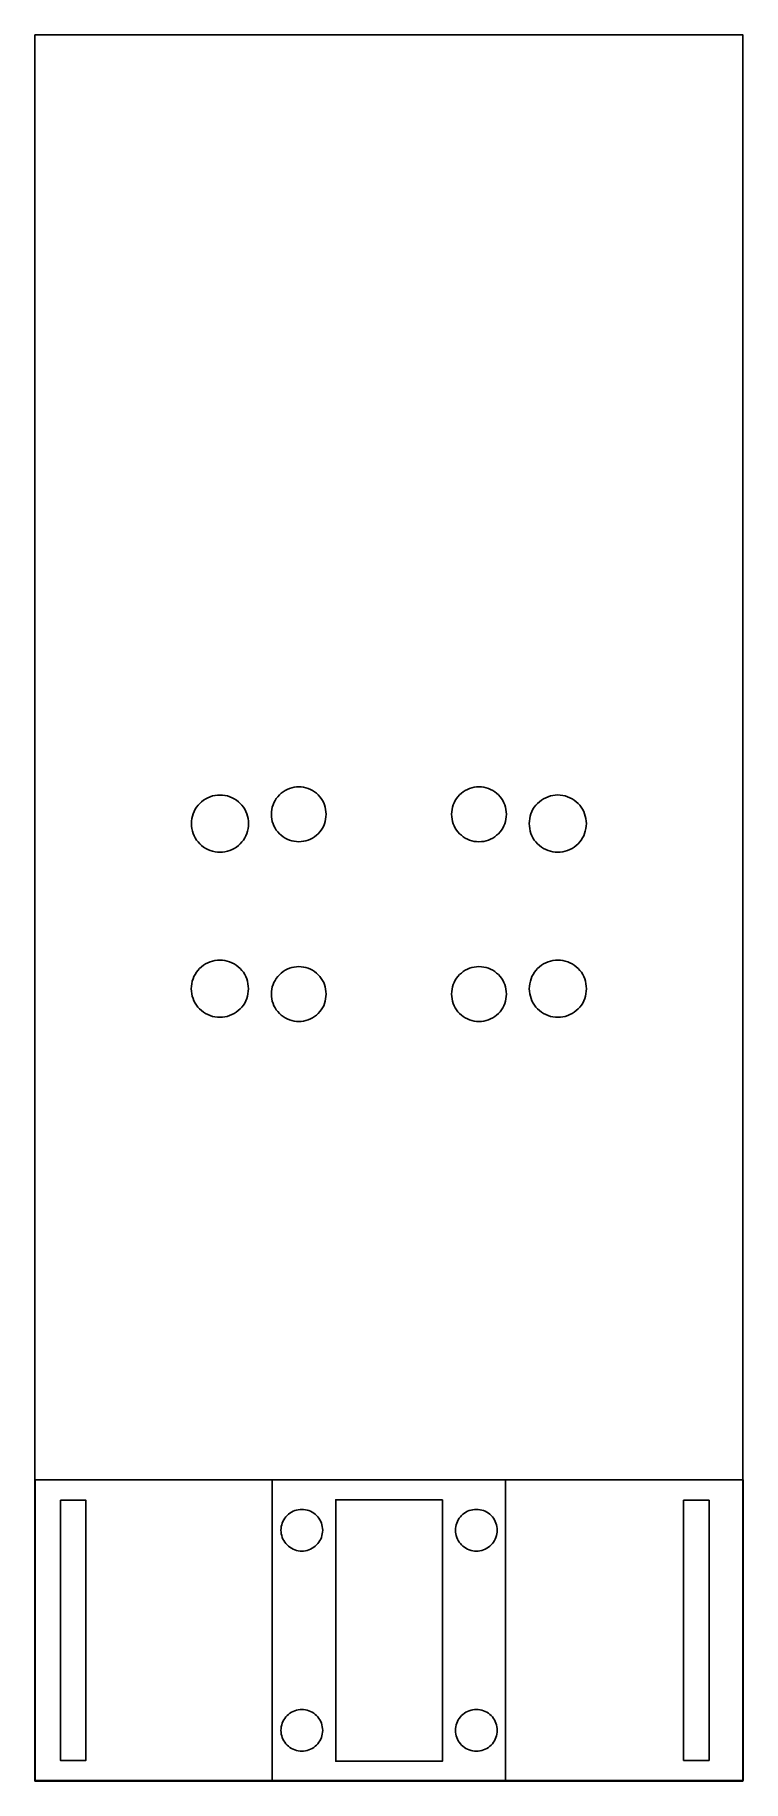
# Model space of a CAD drawing. Extents: x 9 to 87, y 120 to 312.
import ezdxf

# ---------------------------------------------------------------- set-up
doc = ezdxf.new("R2010")
doc.units = 0
doc.layers.get('0').update_dxf_attribs({"linetype": 'CONTINUOUS'})

msp = doc.modelspace()

# ---------------------------------------------------------------- linework, layer by layer
at = {"color": 7}
for points in [[(8.720902, 311.726548), (8.720902, 119.726548)], [(8.720902, 311.726548), (8.720902, 119.726548)], [(8.720902, 311.726548), (8.720902, 119.726548)], [(8.720902, 311.726548), (8.720902, 119.726548)], [(8.720902, 311.726548), (8.720902, 119.726548)], [(8.720902, 311.726548), (8.720902, 119.726548)], [(8.720902, 311.726548), (8.720902, 119.726548)], [(8.720902, 311.726548), (8.720902, 119.726548), (47.654235, 119.726548)], [(8.720902, 311.726548), (8.720902, 119.726548)], [(8.720902, 311.726548), (8.720902, 119.726548), (47.654235, 119.726548)], [(8.720902, 311.726548), (8.720902, 119.726548)], [(8.720902, 311.726548), (8.720902, 119.726548), (47.654235, 119.726548)], [(8.720902, 311.726548), (8.720902, 119.726548), (47.654235, 119.726548)], [(8.720902, 311.726548), (8.720902, 119.726548)], [(8.720902, 311.726548), (8.720902, 119.726548), (47.654235, 119.726548)], [(8.720902, 311.726548), (8.720902, 119.726548), (47.654235, 119.726548)], [(47.654235, 311.726548), (8.720902, 311.726548)], [(47.654235, 311.726548), (8.720902, 311.726548)], [(47.654235, 311.726548), (8.720902, 311.726548)], [(47.654235, 311.726548), (8.720902, 311.726548)], [(47.654235, 311.726548), (8.720902, 311.726548)], [(47.654235, 311.726548), (8.720902, 311.726548)], [(47.654235, 311.726548), (8.720902, 311.726548)], [(47.654235, 311.726548), (8.720902, 311.726548)], [(47.654235, 311.726548), (8.720902, 311.726548)], [(47.654235, 311.726548), (8.720902, 311.726548)], [(47.654235, 311.726548), (8.720902, 311.726548)], [(47.654235, 311.726548), (8.720902, 311.726548)], [(47.654235, 311.726548), (8.720902, 311.726548)], [(47.654235, 311.726548), (8.720902, 311.726548)], [(47.654235, 311.726548), (8.720902, 311.726548)], [(47.654235, 311.726548), (8.720902, 311.726548)], [(47.654235, 311.726548), (86.58757, 311.726548), (86.58757, 119.726548), (47.654235, 119.726548)], [(47.654235, 311.726548), (86.58757, 311.726548)], [(47.654235, 311.726548), (86.58757, 311.726548)], [(47.654235, 311.726548), (86.58757, 311.726548), (86.58757, 119.726548), (47.654235, 119.726548)], [(47.654235, 311.726548), (86.58757, 311.726548)], [(47.654235, 311.726548), (86.58757, 311.726548)], [(47.654235, 311.726548), (86.58757, 311.726548)], [(47.654235, 311.726548), (86.58757, 311.726548), (86.58757, 119.726548)], [(86.58757, 311.726548), (86.58757, 119.726548), (47.654235, 119.726548)], [(86.58757, 311.726548), (86.58757, 119.726548), (47.654235, 119.726548)], [(47.654235, 311.726548), (86.58757, 311.726548)], [(47.654235, 311.726548), (86.58757, 311.726548)], [(47.654235, 311.726548), (86.58757, 311.726548)], [(47.654235, 311.726548), (86.58757, 311.726548)], [(47.654235, 311.726548), (86.58757, 311.726548)], [(47.654235, 311.726548), (86.58757, 311.726548)], [(47.654235, 311.726548), (86.58757, 311.726548)], [(47.654235, 311.726548), (86.58757, 311.726548)], [(86.58757, 311.726548), (86.58757, 119.726548)], [(86.58757, 311.726548), (86.58757, 119.726548)], [(86.58757, 311.726548), (86.58757, 119.726548)], [(86.58757, 311.726548), (86.58757, 119.726548)], [(86.58757, 311.726548), (86.58757, 119.726548)], [(86.58757, 311.726548), (86.58757, 119.726548)], [(86.58757, 311.726548), (86.58757, 119.726548)], [(86.58757, 311.726548), (86.58757, 119.726548)], [(86.58757, 311.726548), (86.58757, 119.726548)], [(86.58757, 311.726548), (86.58757, 119.726548)], [(86.58757, 311.726548), (86.58757, 119.726548)], [(34.814448, 152.839012), (34.814448, 119.772347)], [(60.46076, 152.839012), (60.46076, 119.772347)], [(8.720902, 119.726548), (47.654235, 119.726548)], [(8.720902, 119.726548), (47.654235, 119.726548)], [(8.720902, 119.726548), (47.654235, 119.726548)], [(8.720902, 119.726548), (47.654235, 119.726548)], [(8.720902, 119.726548), (47.654235, 119.726548)], [(8.720902, 119.726548), (47.654235, 119.726548)], [(8.720902, 119.726548), (47.654235, 119.726548)], [(8.720902, 119.726548), (47.654235, 119.726548)], [(8.720902, 119.726548), (47.654235, 119.726548)], [(8.720902, 119.726548), (47.654235, 119.726548)], [(86.58757, 119.726548), (47.654235, 119.726548)], [(86.58757, 119.726548), (47.654235, 119.726548)], [(86.58757, 119.726548), (47.654235, 119.726548)], [(86.58757, 119.726548), (47.654235, 119.726548)], [(86.58757, 119.726548), (47.654235, 119.726548)], [(86.58757, 119.726548), (47.654235, 119.726548)], [(86.58757, 119.726548), (47.654235, 119.726548)], [(86.58757, 119.726548), (47.654235, 119.726548)], [(86.58757, 119.726548), (47.654235, 119.726548)], [(86.58757, 119.726548), (47.654235, 119.726548)], [(86.58757, 119.726548), (47.654235, 119.726548)], [(86.58757, 119.726548), (47.654235, 119.726548)]]:
    msp.add_lwpolyline(points, dxfattribs=at)
for points in [[(32.2264, 225.003946)], [(40.761595, 226.02938)], [(60.580854, 226.02938)], [(69.375407, 225.003946)], [(32.212844, 206.852948)], [(40.761595, 206.264568)], [(60.580854, 206.264568)], [(69.388962, 206.852948)], [(86.610235, 119.772347), (86.610235, 152.839012), (8.743568, 152.839012), (8.743568, 119.772347)], [(11.520396, 150.60968), (14.32573, 150.60968), (14.32573, 122.007013), (11.520396, 122.007013)], [(53.54357, 150.661024), (41.810234, 150.661024), (41.810234, 121.905679), (53.54357, 121.905679)], [(82.876901, 150.60968), (82.876901, 122.007013), (80.07157, 122.007013), (80.07157, 150.60968)], [(40.370235, 147.308487)], [(40.370235, 147.308487)], [(59.570236, 147.308346)], [(40.370235, 125.303013)], [(59.570236, 125.303013)]]:
    msp.add_lwpolyline(points, close=True, dxfattribs=at)
for points, knots in [([(40.761595, 226.02938), (40.725549, 226.382111), (40.653971, 227.082523), (40.098644, 228.008129), (39.28555, 228.696292), (38.278688, 229.061271), (37.210293, 229.061271), (36.204841, 228.696292), (35.386117, 228.008129), (34.85171, 227.082523), (34.665122, 226.02938), (34.85171, 224.976238), (35.386117, 224.050632), (36.204841, 223.362469), (37.210293, 222.99749), (38.278688, 222.99749), (39.28555, 223.362469), (40.098644, 224.050632), (40.653971, 224.976238), (40.725549, 225.67665), (40.761595, 226.02938)], [0, 0, 0, 0, 1.052821, 2.090575, 3.143396, 4.196217, 5.23397, 6.286791, 7.339612, 8.377366, 9.430187, 10.483008, 11.520761, 12.573582, 13.626403, 14.664157, 15.716978, 16.769799, 17.807553, 18.860374, 18.860374, 18.860374, 18.860374]), ([(60.580854, 226.02938), (60.545037, 226.382307), (60.473916, 227.083105), (59.918762, 228.009448), (59.105531, 228.698219), (58.098124, 229.063545), (57.029608, 229.063545), (56.022201, 228.698219), (55.20897, 228.009448), (54.653816, 227.083105), (54.582695, 226.382307), (54.546878, 226.02938)], [0, 0, 0, 0, 1.053322, 2.091557, 3.144879, 4.198201, 5.236436, 6.289758, 7.343081, 8.381315, 9.434637, 9.434637, 9.434637, 9.434637]), ([(32.226399, 225.003946), (32.188803, 225.371837), (32.114149, 226.102355), (31.534952, 227.067745), (30.686911, 227.785487), (29.63677, 228.166154), (28.522454, 228.166154), (27.473783, 227.785487), (26.619877, 227.067746), (26.062469, 226.102352), (25.867969, 225.003886), (26.06219, 223.905291), (26.619515, 222.939597), (27.473492, 222.2216), (28.522345, 221.840789), (29.63688, 221.840789), (30.687202, 222.2216), (31.535313, 222.939596), (32.114435, 223.905293), (32.188899, 224.635972), (32.2264, 225.003946)], [0, 0, 0, 0, 1.098074, 2.180432, 3.278506, 4.37658, 5.458938, 6.557012, 7.655086, 8.737444, 9.835518, 10.933801, 12.01636, 13.114643, 14.212926, 15.295485, 16.393768, 17.492051, 18.57461, 19.672893, 19.672893, 19.672893, 19.672893]), ([(69.375407, 225.003946), (69.338002, 225.372001), (69.263729, 226.102841), (68.684675, 227.068845), (67.836524, 227.787095), (66.785907, 228.168051), (65.671574, 228.168051), (64.620957, 227.787095), (63.772806, 227.068845), (63.193752, 226.102841), (63.119479, 225.372001), (63.082074, 225.003946)], [0, 0, 0, 0, 1.098492, 2.181252, 3.279744, 4.378236, 5.460995, 6.559488, 7.65798, 8.740739, 9.839231, 9.839231, 9.839231, 9.839231]), ([(54.546878, 226.02938), (54.58266, 225.676423), (54.65371, 224.975565), (55.208837, 224.049109), (56.022093, 223.360243), (57.029568, 222.994864), (58.098165, 222.994864), (59.105639, 223.360243), (59.918896, 224.049109), (60.474022, 224.975565), (60.545073, 225.676423), (60.580854, 226.02938)], [0, 0, 0, 0, 1.0534, 2.091709, 3.145109, 4.198509, 5.236818, 6.290218, 7.343618, 8.381927, 9.435327, 9.435327, 9.435327, 9.435327]), ([(63.082074, 225.003946), (63.119479, 224.63589), (63.193752, 223.905051), (63.772806, 222.939046), (64.620957, 222.220796), (65.671574, 221.83984), (66.785907, 221.83984), (67.836524, 222.220796), (68.684675, 222.939046), (69.263729, 223.905051), (69.338002, 224.63589), (69.375407, 225.003946)], [0, 0, 0, 0, 1.098492, 2.181252, 3.279744, 4.378236, 5.460995, 6.559488, 7.65798, 8.740739, 9.839231, 9.839231, 9.839231, 9.839231]), ([(32.212844, 206.852948), (32.175248, 207.220839), (32.100594, 207.951357), (31.521397, 208.916747), (30.673355, 209.634489), (29.623215, 210.015156), (28.508899, 210.015156), (27.46023, 209.634489), (26.606315, 208.916747), (26.048939, 207.951357), (25.854331, 206.852948), (26.048939, 205.754539), (26.606315, 204.789148), (27.46023, 204.071406), (28.508899, 203.690739), (29.623216, 203.690739), (30.673356, 204.071406), (31.521397, 204.789148), (32.100594, 205.754539), (32.175248, 206.485056), (32.212844, 206.852948)], [0, 0, 0, 0, 1.098074, 2.180432, 3.278506, 4.37658, 5.458938, 6.557012, 7.655086, 8.737444, 9.835518, 10.933592, 12.01595, 13.114024, 14.212098, 15.294456, 16.39253, 17.490604, 18.572962, 19.671036, 19.671036, 19.671036, 19.671036]), ([(40.761595, 206.264568), (40.725549, 206.617298), (40.653971, 207.31771), (40.098644, 208.243316), (39.28555, 208.93148), (38.278688, 209.296459), (37.210293, 209.296459), (36.204841, 208.93148), (35.386117, 208.243316), (34.85171, 207.31771), (34.665122, 206.264568), (34.85171, 205.211425), (35.386117, 204.28582), (36.204841, 203.597656), (37.210293, 203.232677), (38.278688, 203.232677), (39.28555, 203.597656), (40.098644, 204.28582), (40.653971, 205.211425), (40.725549, 205.911838), (40.761595, 206.264568)], [0, 0, 0, 0, 1.052821, 2.090575, 3.143396, 4.196217, 5.23397, 6.286791, 7.339612, 8.377366, 9.430187, 10.483008, 11.520761, 12.573582, 13.626403, 14.664157, 15.716978, 16.769799, 17.807553, 18.860374, 18.860374, 18.860374, 18.860374]), ([(60.580854, 206.264568), (60.545037, 206.617495), (60.473916, 207.318293), (59.918762, 208.244635), (59.105531, 208.933407), (58.098124, 209.298732), (57.029608, 209.298732), (56.022201, 208.933407), (55.20897, 208.244635), (54.653816, 207.318293), (54.582695, 206.617495), (54.546878, 206.264568)], [0, 0, 0, 0, 1.053322, 2.091557, 3.144879, 4.198201, 5.236436, 6.289758, 7.343081, 8.381315, 9.434637, 9.434637, 9.434637, 9.434637]), ([(69.388962, 206.852948), (69.351501, 207.220955), (69.277117, 207.9517), (68.698019, 208.917525), (67.849909, 209.635626), (66.799398, 210.016497), (65.685193, 210.016497), (64.634682, 209.635626), (63.786572, 208.917525), (63.207474, 207.9517), (63.13309, 207.220955), (63.095629, 206.852948)], [0, 0, 0, 0, 1.098369, 2.181012, 3.279381, 4.37775, 5.460393, 6.558762, 7.657132, 8.739774, 9.838143, 9.838143, 9.838143, 9.838143]), ([(54.546878, 206.264568), (54.58266, 205.911611), (54.65371, 205.210753), (55.208837, 204.284296), (56.022093, 203.595431), (57.029568, 203.230051), (58.098165, 203.230051), (59.105639, 203.595431), (59.918896, 204.284296), (60.474022, 205.210753), (60.545073, 205.911611), (60.580854, 206.264568)], [0, 0, 0, 0, 1.0534, 2.091709, 3.145109, 4.198509, 5.236818, 6.290218, 7.343618, 8.381927, 9.435327, 9.435327, 9.435327, 9.435327]), ([(63.095629, 206.852948), (63.13309, 206.48494), (63.207474, 205.754195), (63.786572, 204.78837), (64.634682, 204.070269), (65.685193, 203.689398), (66.799398, 203.689398), (67.849909, 204.070269), (68.698019, 204.78837), (69.277117, 205.754195), (69.351501, 206.48494), (69.388962, 206.852948)], [0, 0, 0, 0, 1.098369, 2.181012, 3.279381, 4.37775, 5.460393, 6.558762, 7.657132, 8.739774, 9.838143, 9.838143, 9.838143, 9.838143]), ([(40.370235, 147.308487), (40.342834, 147.576611), (40.288425, 148.109022), (39.866299, 148.812612), (39.248235, 149.335712), (38.482878, 149.613147), (37.670749, 149.613147), (36.906465, 149.335712), (36.28412, 148.812612), (35.877897, 148.109022), (35.736064, 147.308487), (35.877897, 146.507951), (36.28412, 145.804362), (36.906465, 145.281261), (37.670749, 145.003826), (38.482878, 145.003826), (39.248235, 145.281261), (39.866299, 145.804362), (40.288425, 146.507951), (40.342834, 147.040362), (40.370235, 147.308487)], [0, 0, 0, 0, 0.800291, 1.589129, 2.38942, 3.189711, 3.978549, 4.77884, 5.579131, 6.367969, 7.16826, 7.968551, 8.757389, 9.55768, 10.357971, 11.146808, 11.9471, 12.747391, 13.536228, 14.336519, 14.336519, 14.336519, 14.336519]), ([(40.370235, 147.308487), (40.342834, 147.576611), (40.288425, 148.109022), (39.866299, 148.812612), (39.248235, 149.335712), (38.482878, 149.613147), (37.670749, 149.613147), (36.906465, 149.335712), (36.28412, 148.812612), (35.877897, 148.109022), (35.736064, 147.308487), (35.877897, 146.507951), (36.28412, 145.804362), (36.906465, 145.281261), (37.670749, 145.003826), (38.482878, 145.003826), (39.248235, 145.281261), (39.866299, 145.804362), (40.288425, 146.507951), (40.342834, 147.040362), (40.370235, 147.308487)], [0, 0, 0, 0, 0.800291, 1.589129, 2.38942, 3.189711, 3.978549, 4.77884, 5.579131, 6.367969, 7.16826, 7.968551, 8.757389, 9.55768, 10.357971, 11.146808, 11.9471, 12.747391, 13.536228, 14.336519, 14.336519, 14.336519, 14.336519]), ([(59.570236, 147.308346), (59.542836, 147.57647), (59.488426, 148.108881), (59.0663, 148.812471), (58.448236, 149.335571), (57.682879, 149.613006), (56.87075, 149.613006), (56.106466, 149.335571), (55.484121, 148.812471), (55.077898, 148.108881), (54.936065, 147.308346), (55.077898, 146.50781), (55.484121, 145.80422), (56.106466, 145.28112), (56.87075, 145.003685), (57.682879, 145.003685), (58.448236, 145.28112), (59.0663, 145.80422), (59.488426, 146.50781), (59.542836, 147.040221), (59.570236, 147.308346)], [0, 0, 0, 0, 0.800291, 1.589129, 2.38942, 3.189711, 3.978549, 4.77884, 5.579131, 6.367969, 7.16826, 7.968551, 8.757389, 9.55768, 10.357971, 11.146808, 11.9471, 12.747391, 13.536228, 14.336519, 14.336519, 14.336519, 14.336519]), ([(40.370235, 125.303013), (40.342834, 125.571138), (40.288425, 126.103549), (39.866299, 126.807138), (39.248235, 127.330239), (38.482878, 127.607674), (37.670749, 127.607674), (36.906465, 127.330239), (36.28412, 126.807138), (35.877897, 126.103549), (35.736064, 125.303013), (35.877897, 124.502478), (36.28412, 123.798888), (36.906465, 123.275788), (37.670749, 122.998353), (38.482878, 122.998353), (39.248235, 123.275788), (39.866299, 123.798888), (40.288425, 124.502478), (40.342834, 125.034889), (40.370235, 125.303013)], [0, 0, 0, 0, 0.800291, 1.589129, 2.38942, 3.189711, 3.978549, 4.77884, 5.579131, 6.367969, 7.16826, 7.968551, 8.757389, 9.55768, 10.357971, 11.146808, 11.9471, 12.747391, 13.536228, 14.336519, 14.336519, 14.336519, 14.336519]), ([(59.570236, 125.303013), (59.542836, 125.571138), (59.488426, 126.103549), (59.0663, 126.807138), (58.448236, 127.330239), (57.682879, 127.607674), (56.87075, 127.607674), (56.106466, 127.330239), (55.484121, 126.807138), (55.077898, 126.103549), (54.936065, 125.303013), (55.077898, 124.502478), (55.484121, 123.798888), (56.106466, 123.275788), (56.87075, 122.998353), (57.682879, 122.998353), (58.448236, 123.275788), (59.0663, 123.798888), (59.488426, 124.502478), (59.542836, 125.034889), (59.570236, 125.303013)], [0, 0, 0, 0, 0.800291, 1.589129, 2.38942, 3.189711, 3.978549, 4.77884, 5.579131, 6.367969, 7.16826, 7.968551, 8.757389, 9.55768, 10.357971, 11.146808, 11.9471, 12.747391, 13.536228, 14.336519, 14.336519, 14.336519, 14.336519])]:
    msp.add_open_spline(points, degree=3, knots=knots, dxfattribs=at)

doc.saveas('drawing.dxf')
